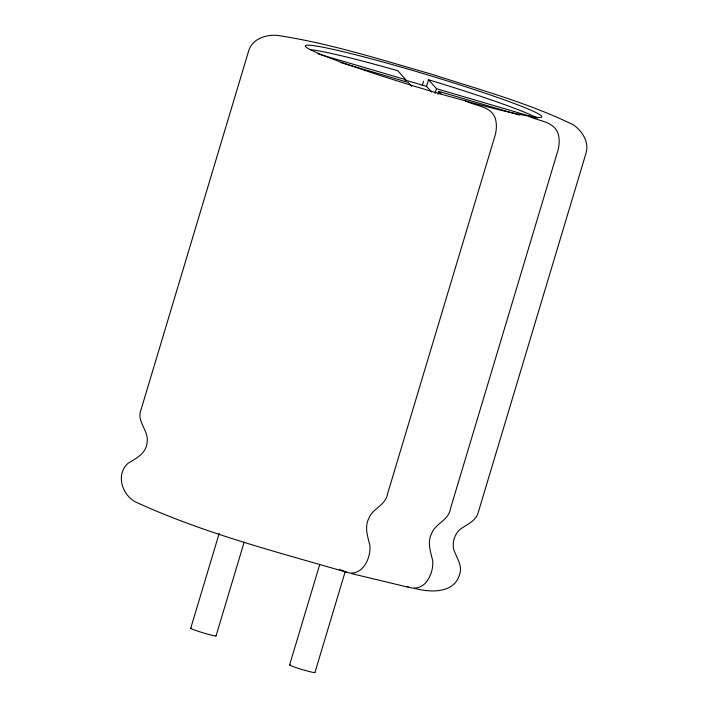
<?xml version="1.0" encoding="UTF-8"?>
<svg xmlns="http://www.w3.org/2000/svg" width="708" height="708" viewBox="0 0 708 708"><rect width="100%" height="100%" fill="white"/><g stroke="black" fill="none" stroke-linecap="round" stroke-linejoin="round"><path stroke-width="1.06" d="M190.726 628.27L219.188 533.416M216.037 635.917L244.171 542.116M405.135 81.544L405.702 79.65L397.746 70.72A123.449 7.319 16.7 0 0 309.83 49.551M422.295 85.526L423.561 81.314M431.606 92.067L426.543 86.376L428.526 79.756A123.449 7.319 16.7 0 1 537.372 118.156M435.057 93.421L436.482 88.695L428.526 79.756M438.04 94.244L438.889 91.403L519.247 115.015M289.607 664.918L319.644 564.798M314.918 672.573L345.265 571.4M407.215 586.463C413.764 590.021 422.048 587.746 426.393 581.861A22.045 15.01 -76.5 0 0 432.721 560.78C430.614 551.815 426.968 542.337 431.694 533.363C435.579 523.185 448.686 520.495 450.421 508.786L557.922 150.459C559.391 145.096 559.692 139.414 558.231 134.016C554.311 121.103 538.222 121.21 528.141 115.997M414.384 588.321C429.632 592.454 453.669 593.977 459.474 574.949C463.112 565.382 456.147 557.515 453.571 548.948C452.315 542.222 454.465 535.036 459.226 530.115C466.085 524.407 476.219 521.699 478.449 511.716L585.95 153.388C589.454 142.131 582.303 131.051 573.303 124.794C528.026 102.766 479.086 89.58 431.349 74.101C380.559 59.596 329.91 43.383 277.571 35.4C265.766 34.4 252.03 38.798 248.526 51.392L141.025 409.72C136.131 421.809 149.211 430.65 147.114 442.5C146.299 453.35 136.14 458.395 128.033 463.271C115.802 474.387 121.741 493.812 134.697 501.547C202.656 532.974 275.766 551.62 347.451 572.471C353.425 574.48 359.876 571.542 363.593 566.745A22.045 15.01 -76.5 0 0 369.921 545.664C367.815 536.699 364.178 527.221 368.895 518.247C372.789 508.07 385.887 505.379 387.621 493.671L495.122 135.343C496.6 129.98 496.892 124.298 495.441 118.9C491.52 105.988 475.431 106.094 465.351 100.881M408.392 587.277L351.504 573.586M317.945 53.87L405.702 79.65M436.482 88.695L535.867 117.9M405.312 80.137L426.543 86.376M340.442 62.481L408.109 82.367L411.729 86.429M339.362 569.471L347.451 572.471M438.889 91.403L441.783 94.66M215.772 635.625A13.231 0.788 16.7 0 1 202.709 632.713A13.231 0.788 16.7 0 1 191.328 628.235M314.653 672.281A13.231 0.788 16.7 0 1 301.59 669.361A13.231 0.788 16.7 0 1 290.209 664.892M536.027 117.289C506.185 112.731 477.192 103.996 448.111 96.129A123.449 7.319 16.7 0 1 305.369 46.25A123.449 7.319 16.7 0 1 440.057 78.677A123.449 7.319 16.7 0 1 536.027 117.289"/></g></svg>
